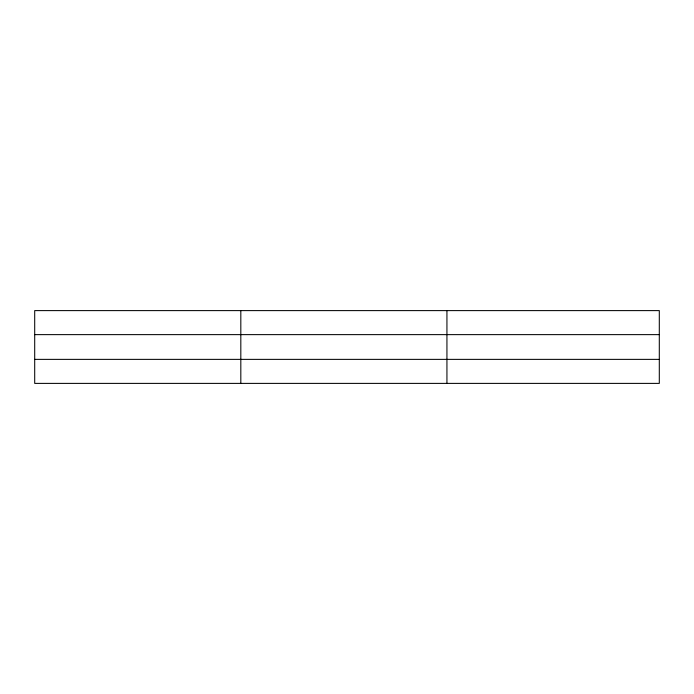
<?xml version="1.0" encoding="UTF-8"?>
<svg xmlns="http://www.w3.org/2000/svg" width="694" height="694" viewBox="0 0 694 694"><rect width="100%" height="100%" fill="white"/><g stroke="black" fill="none" stroke-linecap="round" stroke-linejoin="round"><path stroke-width="1.04" d="M240.818 383.392L240.818 310.608M446.936 383.392L446.936 310.608M659.3 359.371L659.3 383.392L34.7 383.392L34.7 310.608L659.3 310.608L659.3 359.371L34.7 359.371M34.7 334.629L659.3 334.629"/></g></svg>
